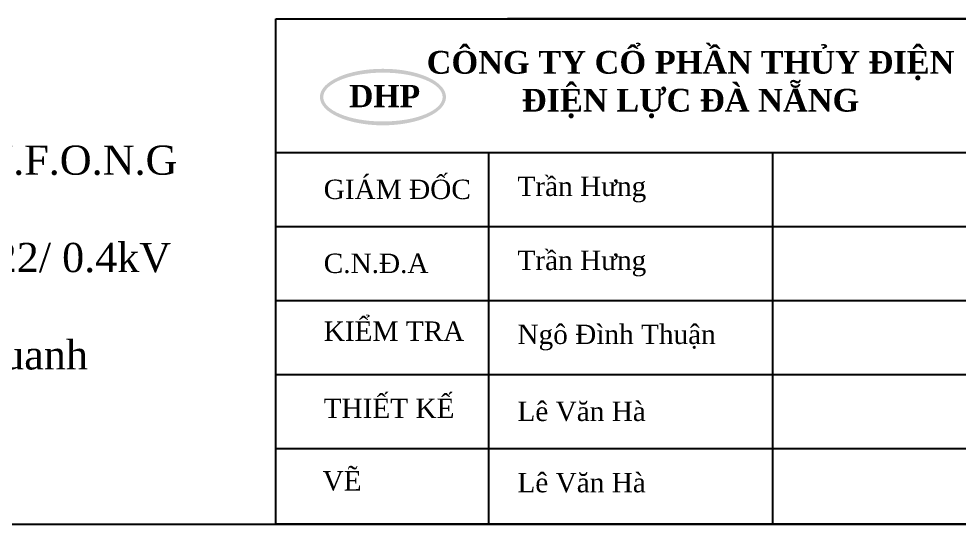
# Model space of a CAD drawing. Header units: inches. Extents: x -246336 to 136055, y -106871 to 69513.
# Drawn here: x -157356 to -149389, y 58 to 4341 of the extents above; entities that cross this region are included whole.
import ezdxf

# ---------------------------------------------------------------- set-up
doc = ezdxf.new("R2010")
doc.units = ezdxf.units.IN
doc.header["$MEASUREMENT"] = 0
doc.layers.add('KTEN', color=7, linetype='Continuous')
doc.layers.add('XA-TT1', color=7, linetype='Continuous')
doc.styles.add('ANH', font='Vhavan.ttf', dxfattribs={"height": 2})
doc.styles.add('khung ten', font='Varr.ttf')
doc.styles.get("Standard").update_dxf_attribs({"font": 'VNTIME_0.TTF', "height": 86})
doc.styles.add('VIET25', font='VNTIME_0.TTF', dxfattribs={"height": 2.5})

# ---------------------------------------------------------------- blocks, each defined once
blk = doc.blocks.new('TDE')
h = blk.add_hatch(color=5)
edge = h.paths.add_edge_path()
edge.add_ellipse((2364.2, -115), major_axis=(-277.3, 0), ratio=0.448156, start_angle=0, end_angle=360)
edge = h.paths.add_edge_path(flags=16)
edge.add_ellipse((2364.2, -115), major_axis=(262.5, 0), ratio=0.409156, start_angle=0, end_angle=360)
h.paths.add_polyline_path([(2190.8, -37), (2539.6, -37), (2539.6, -184), (2190.8, -184)], flags=8)
at = {"insert": (2215.3, -61.5), "char_height": 98, "width": 363.53, "attachment_point": 1, "style": 'ANH'}
blk.add_mtext('{\\fTimes New Roman|b1|i0|c0|p18;\\C1;DHP}', dxfattribs=at)

msp = doc.modelspace()

# ---------------------------------------------------------------- linework, layer by layer
at = {"color": 1}
for p, q in [((-155179.976, 58.466), (-155179.976, 4340.724)), ((-153192.165, 4340.724), (-142467.883, 4340.724)), ((-142467.883, 58.466), (-155179.976, 58.466)), ((-142467.883, 58.466), (-155179.976, 58.466)), ((-142467.883, 58.466), (-155179.976, 58.466)), ((-155179.976, 58.466), (-142467.883, 58.466)), ((-155179.976, 58.466), (-142467.883, 58.466)), ((-142467.883, 58.466), (-153235.026, 58.466)), ((-153235.026, 58.466), (-142467.883, 58.466))]:
    msp.add_line(p, q, dxfattribs=at)
msp.add_line((-167885.227, 58.466), (-142467.883, 58.466))
at = {"layer": 'KTEN', "color": 1}
for p, q in [((-155179.976, 4340.724), (-142467.883, 4340.724)), ((-142467.883, 4340.724), (-153216.797, 4340.724)), ((-153211.151, 4340.724), (-142467.883, 4340.724))]:
    msp.add_line(p, q, dxfattribs=at)
at = {"layer": 'KTEN'}
for p, q in [((-155179.976, 3208.077), (-142467.883, 3208.077)), ((-155179.976, 3207.954), (-142467.883, 3207.954)), ((-153377.21, 3207.954), (-153377.21, 58.466)), ((-153376.757, 3208.077), (-153376.757, 58.589)), ((-150970.302, 3207.954), (-150970.302, 58.466)), ((-155179.976, 2580.831), (-149305.693, 2580.831)), ((-155179.976, 1953.707), (-149305.693, 1953.707)), ((-155179.976, 1326.583), (-148243.462, 1326.583)), ((-155179.976, 699.46), (-148243.915, 699.46))]:
    msp.add_line(p, q, dxfattribs=at)

# ---------------------------------------------------------------- block references
at = {"xscale": 1.926484554656781, "yscale": 1.926484554656781, "zscale": 1.92648456}
msp.add_blockref('TDE', (-158825.659, 3899.189), dxfattribs=at)

# ---------------------------------------------------------------- texts
at = {"style": 'khung ten'}
for s, insert, char_height, width, attachment_point in [('{\\fTimes New Roman|b1|i0|c0|p18;CÔNG TY CỔ PHẦN THỦY \\fTimes New Roman|b1|i0|c238|p18;Đ\\fTimes New Roman|b1|i0|c0|p18;IỆN\\P\\fTimes New Roman|b1|i0|c238|p18;Đ\\fTimes New Roman|b1|i0|c0|p18;IỆN LỰC \\fTimes New Roman|b1|i0|c238|p18;Đ\\fTimes New Roman|b1|i0|c0|p18;À NẴNG}', (-151665.208, 3782.638), 192.701596, 7784.91074, 5), ('{\\fTimes New Roman|b0|i0|c0|p18;Trần H\\fTimes New Roman|b0|i0|c163|p18;ư\\fTimes New Roman|b0|i0|c0|p18;ng}', (-153131.604, 2894.392), 164.153211, 3403.87377, 4), ('{\\fTimes New Roman|b0|i0|c0|p18;Trần H\\fTimes New Roman|b0|i0|c163|p18;ư\\fTimes New Roman|b0|i0|c0|p18;ng}', (-153131.604, 2267.269), 164.153211, 3403.87377, 4), ('{\\fTimes New Roman|b0|i0|c0|p18;Ngô \\fTimes New Roman|b0|i0|c238|p18;Đ\\fTimes New Roman|b0|i0|c0|p18;ình Thuận}', (-153131.604, 1640.145), 164.153211, 3403.87377, 4), ('{\\fTimes New Roman|b0|i0|c0|p18;Lê V\\fTimes New Roman|b0|i0|c238|p18;ă\\fTimes New Roman|b0|i0|c0|p18;n Hà}', (-153131.604, 1013.021), 164.153211, 3403.87377, 4), ('{\\fTimes New Roman|b0|i0|c0|p18;Lê V\\fTimes New Roman|b0|i0|c238|p18;ă\\fTimes New Roman|b0|i0|c0|p18;n Hà}', (-153131.604, 408.892), 164.153211, 3403.87377, 4)]:
    msp.add_mtext(s, dxfattribs=dict(at, insert=insert, char_height=char_height, width=width, attachment_point=attachment_point))
at = {"width": 1928.25777, "attachment_point": 4}
for s, insert, char_height in [('{\\fTimes New Roman|b0|i0|c0|p18;GIÁM \\fTimes New Roman|b0|i0|c238|p18;Đ\\fTimes New Roman|b0|i0|c0|p18;ỐC}', (-154773.164, 2894.454), 164.153211), ('{\\fTimes New Roman|b0|i0|c0|p18;C.N.\\fTimes New Roman|b0|i0|c238|p18;Đ\\fTimes New Roman|b0|i0|c0|p18;.A}', (-154773.164, 2267.33), 164.153211), ('{\\fTimes New Roman|b0|i0|c0|p18;KIỂM TRA}', (-154773.164, 1694.026), 164.15321), ('{\\fTimes New Roman|b0|i0|c0|p18;THIẾT KẾ}', (-154773.617, 1039.992), 164.15321), ('{\\fTimes New Roman|b0|i0|c0|p18;VẼ}', (-154782.352, 424.079), 164.15321)]:
    msp.add_mtext(s, dxfattribs=dict(at, insert=insert, char_height=char_height))
at = {"layer": 'XA-TT1', "insert": (-167361.169, 3679.661), "char_height": 247.5, "width": 12924.45, "attachment_point": 1, "style": 'VIET25'}
msp.add_mtext('{\\f.VnTimeH|b1|i0|c0|p34;\\LGhi chó:\\f.VnTimeH|b0|i0|c0|p34;\\l\\P\\fTimes New Roman|b0|i0|c0|p18;- Dạng trạm này áp dụng cho TBA Công ty TNHH TM & DV P.U.F.O.N.G\\P   (1000kVA -22/ 0.4kV).\\P- Bao gồm hệ thống \\fTimes New Roman|b0|i0|c238|p18;đ\\fTimes New Roman|b0|i0|c0|p18;o \\fTimes New Roman|b0|i0|c238|p18;đ\\fTimes New Roman|b0|i0|c0|p18;ếm trung thế và trạm biến áp 1000kVA -22/ 0.4kV\\P- Khoảng cách 2 cột trạm:   L = 2500mm\\P- Dạng trạm dọc cuối tuyến. MBA \\fTimes New Roman|b0|i0|c238|p18;đ\\fTimes New Roman|b0|i0|c0|p18;ặt d\\fTimes New Roman|b0|i0|c163|p18;ư\\fTimes New Roman|b0|i0|c0|p18;ới \\fTimes New Roman|b0|i0|c238|p18;đ\\fTimes New Roman|b0|i0|c0|p18;ất có rào l\\fTimes New Roman|b0|i0|c163|p18;ư\\fTimes New Roman|b0|i0|c0|p18;ới xung quanh\\P- Vật t\\fTimes New Roman|b0|i0|c163|p18;ư\\fTimes New Roman|b0|i0|c0|p18;, thiết bị, cấu kiện cụ thể xem bảng tổng kê.}', dxfattribs=at)

doc.saveas('drawing.dxf')
